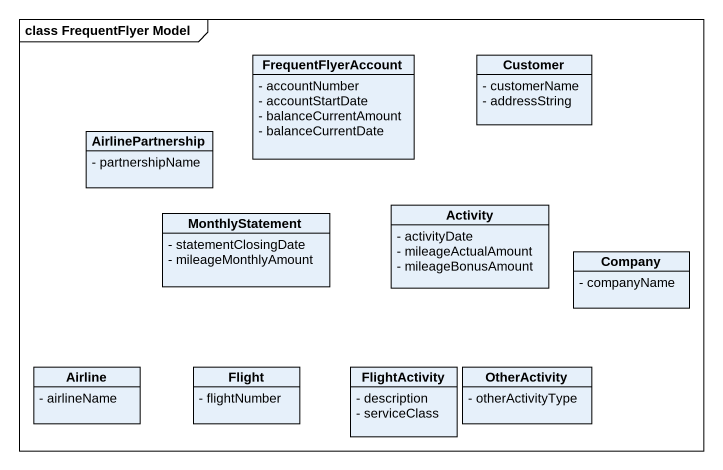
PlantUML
@startuml
mainframe class FrequentFlyer Model
hide circle
hide empty members
skinparam classAttributeIconSize 0
class FrequentFlyerAccount {
  - accountNumber
  - accountStartDate
  - balanceCurrentAmount
  - balanceCurrentDate
}
class Customer {
  - customerName
  - addressString
}
class AirlinePartnership {
  - partnershipName
}
class MonthlyStatement {
  - statementClosingDate
  - mileageMonthlyAmount
}
class Activity {
  - activityDate
  - mileageActualAmount
  - mileageBonusAmount
}
class Company {
  - companyName
}
class Airline {
  - airlineName
}
class Flight {
  - flightNumber
}
class FlightActivity {
  - description
  - serviceClass
}
class OtherActivity {
  - otherActivityType
}
@enduml
